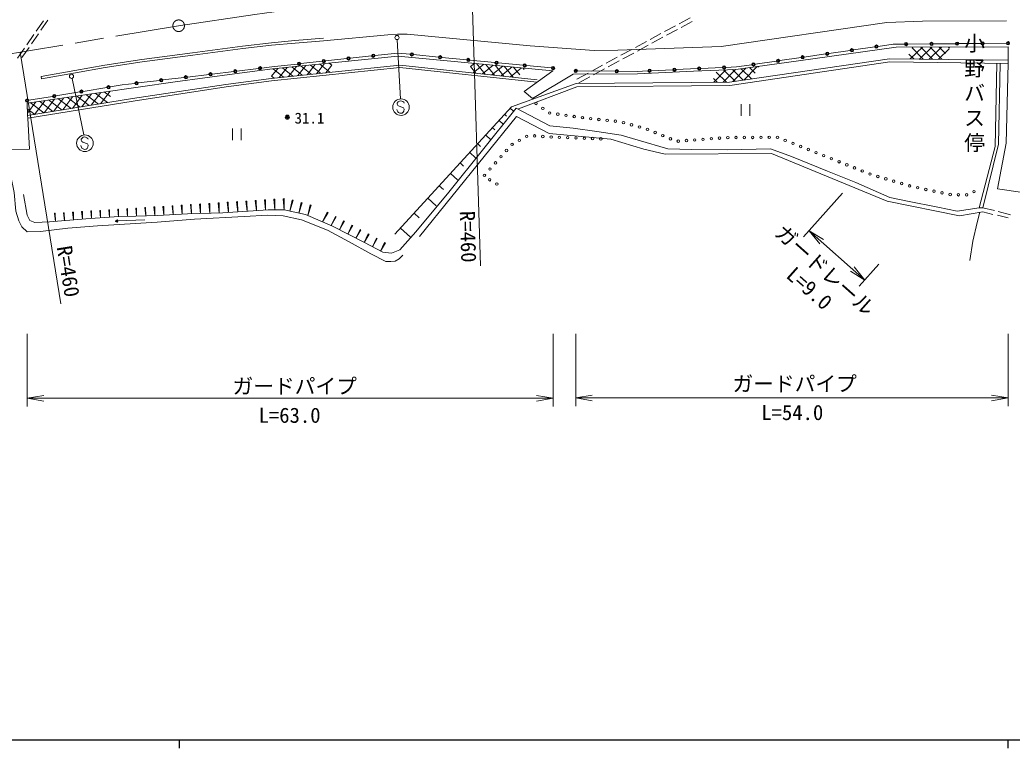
# Model space of a CAD drawing. Units: millimetres at full size, sheet at 1:1000; details may follow other scales. Extents: x 40000 to 680000, y 20000 to 380000.
# Drawn here: x 148759 to 268504, y 204000 to 291836 of the extents above; entities that cross this region are included whole.
import ezdxf
from ezdxf.enums import TextEntityAlignment as Align

# ---------------------------------------------------------------- set-up
doc = ezdxf.new("R2010")
doc.units = ezdxf.units.MM
doc.header["$LTSCALE"] = 1000
doc.header["$PDMODE"] = 32
doc.header["$PDSIZE"] = 500
doc.linetypes.add('CHAIN', pattern=[18.5, 12, -1.5, 3.5, -1.5])
for name, color, linetype, lineweight in [('M-BMK', 2, 'CHAIN', 13), ('M-STR-HTXT', 7, 'Continuous', 13), ('M-STR-STRC', 7, 'Continuous', 13), ('M-TTL-BAND', 7, 'Continuous', 25), ('M-WORK', 1, 'Continuous', 13)]:
    doc.layers.add(name, color=color, linetype=linetype, lineweight=lineweight)
doc.styles.add('@ＭＳ ゴシック', font='')
doc.styles.add('ＭＳ ゴシック', font='')
doc.styles.get('@ＭＳ ゴシック').set_extended_font_data('@MS Gothic')
doc.styles.get('ＭＳ ゴシック').set_extended_font_data('MS Gothic')

# ---------------------------------------------------------------- blocks, each defined once
blk = doc.blocks.new('open_arrow')
at = {"color": 0, "linetype": 'Continuous', "lineweight": -2}
blk.add_lwpolyline([(7.5, 1.25), (0, 0), (7.5, -1.25)], dxfattribs=at)

msp = doc.modelspace()

# ---------------------------------------------------------------- hatches: boundary and pattern name
at = {"layer": 'M-WORK'}
h = msp.add_hatch(dxfattribs=at)
h.set_pattern_fill('USER', color=256, style=0, pattern_type=2)
h.set_pattern_definition([(44.263, (258130, 287875), (-558.36, 572.92), []), (134.263, (258130, 287875), (-572.92, -558.36), [])])
h.paths.add_polyline_path([(255755, 287128), (259978, 287073), (261056, 288554), (256473, 288544)])
h = msp.add_hatch(dxfattribs=at)
h.set_pattern_fill('USER', color=256, style=0, pattern_type=2)
h.set_pattern_definition([(50.913, (183027, 286013), (-620.95, 504.4), []), (140.913, (183027, 286013), (-504.4, -620.95), [])])
h.paths.add_polyline_path([(179105, 284778), (186448, 285538), (186390, 286645), (179232, 285914)])
h = msp.add_hatch(dxfattribs=at)
h.set_pattern_fill('USER', color=256, style=0, pattern_type=2)
h.set_pattern_definition([(38.924, (205382, 285965), (-502.63, 622.39), []), (128.924, (205382, 285965), (-622.39, -502.63), [])])
h.paths.add_polyline_path([(202816, 285508), (208819, 284869), (209748, 286008), (203321, 286616)])
h = msp.add_hatch(dxfattribs=at)
h.set_pattern_fill('USER', color=256, style=0, pattern_type=2)
h.set_pattern_definition([(45.486, (234380, 285094), (-570.46, 560.87), []), (135.486, (234380, 285094), (-560.87, -570.46), [])])
h.paths.add_polyline_path([(232256, 284306), (234397, 284324), (237077, 284717), (237984, 286242), (235170, 285862), (232889, 285764)])
h = msp.add_hatch(dxfattribs=at)
h.set_pattern_fill('USER', color=256, style=0, pattern_type=2)
h.set_pattern_definition([(53.185, (152151, 281232), (-640.46, 479.385), []), (143.185, (152151, 281232), (-479.385, -640.46), [])])
h.paths.add_polyline_path([(149628, 281798), (159841, 283267), (159571, 281888), (149689, 280284)])

# ---------------------------------------------------------------- linework, layer by layer
at = {"layer": 'M-BMK'}
msp.add_line((69110, 274650), (167924, 291127), dxfattribs=at)
msp.add_lwpolyline([(167924, 291127), (177117, 292496), (182956, 293282), (191569, 294028), (201218, 294401), (267449, 296211)], dxfattribs=at)
msp.add_circle((167924, 291127), 700, dxfattribs=at)
at = {"layer": 'M-STR-HTXT'}
for p, q in [((204344, 262177), (203332, 294460)), ((153685, 257589), (148789, 287937)), ((248030, 270934), (243344, 265661)), ((244008, 266409), (250712, 260450)), ((252434, 262388), (250048, 259703)), ((149637, 253981), (149637, 245195)), ((213100, 253981), (213100, 245195)), ((215837, 253981), (215837, 245234)), ((268003, 253981), (268003, 245234)), ((149637, 246195), (213100, 246195)), ((215837, 246234), (268003, 246234))]:
    msp.add_line(p, q, dxfattribs=at)
at = {"layer": 'M-STR-STRC'}
for p, q in [((194284, 289439), (194709, 282308)), ((252329, 288637), (254163, 288902)), ((254163, 288902), (255500, 288913)), ((255900, 288916), (258576, 288938)), ((258976, 288942), (261652, 288963)), ((262052, 288967), (264727, 288989)), ((265127, 288992), (267803, 289014)), ((188617, 287201), (191201, 287481)), ((191599, 287524), (194362, 287824)), ((194362, 287824), (195866, 287678)), ((196264, 287640), (199273, 287349)), ((243422, 287347), (245995, 287719)), ((246391, 287777), (248964, 288149)), ((249360, 288207), (251933, 288579)), ((177939, 286023), (179491, 286211)), ((179491, 286211), (182254, 286511)), ((182652, 286554), (185236, 286834)), ((185634, 286877), (188219, 287157)), ((199671, 287311), (202680, 287020)), ((203078, 286981), (206087, 286691)), ((206485, 286652), (209494, 286361)), ((209892, 286323), (212901, 286032)), ((235255, 286164), (237088, 286430)), ((237484, 286487), (240057, 286860)), ((240453, 286917), (243026, 287290)), ((169004, 284943), (171586, 285255)), ((171983, 285303), (174564, 285615)), ((174961, 285663), (177542, 285975)), ((216037, 285675), (220582, 285641)), ((220982, 285638), (223255, 285621)), ((223255, 285621), (224559, 285680)), ((224959, 285698), (227556, 285816)), ((227956, 285834), (230553, 285952)), ((230953, 285970), (233550, 286087)), ((233950, 286105), (235255, 286164)), ((155053, 284779), (156494, 277951)), ((159659, 283750), (161099, 283987)), ((161099, 283987), (162651, 284175)), ((163048, 284223), (165629, 284535)), ((166026, 284583), (168607, 284895)), ((149834, 282133), (152714, 282607)), ((153109, 282672), (155989, 283146)), ((156384, 283211), (159264, 283685)), ((194298, 281796), (194282, 281682)), ((194282, 281682), (194367, 281500)), ((194426, 281935), (194298, 281796)), ((194367, 281500), (194518, 281427)), ((194557, 282028), (194426, 281935)), ((194518, 281427), (195051, 281238)), ((194723, 282061), (194557, 282028)), ((194839, 282045), (194723, 282061)), ((194983, 281972), (194839, 282045)), ((195093, 281898), (194983, 281972)), ((195128, 281786), (195093, 281898)), ((194284, 280908), (194245, 281018)), ((194368, 280730), (194284, 280908)), ((194471, 280656), (194368, 280730)), ((194618, 280581), (194471, 280656)), ((194738, 280564), (194618, 280581)), ((194905, 280593), (194738, 280564)), ((195030, 280689), (194905, 280593)), ((195101, 280838), (195030, 280689)), ((195051, 281238), (195131, 281066)), ((195131, 281066), (195101, 280838)), ((156142, 276556), (156103, 276666)), ((156156, 277444), (156140, 277331)), ((156140, 277331), (156226, 277148)), ((156284, 277583), (156156, 277444)), ((156226, 277148), (156376, 277075)), ((156415, 277676), (156284, 277583)), ((156376, 277075), (156909, 276887)), ((156581, 277709), (156415, 277676)), ((156697, 277693), (156581, 277709)), ((156842, 277621), (156697, 277693)), ((156951, 277546), (156842, 277621)), ((156909, 276887), (156989, 276714)), ((156986, 277434), (156951, 277546)), ((156989, 276714), (156959, 276487)), ((156226, 276378), (156142, 276556)), ((156330, 276305), (156226, 276378)), ((156476, 276230), (156330, 276305)), ((156596, 276213), (156476, 276230)), ((156764, 276242), (156596, 276213)), ((156888, 276338), (156764, 276242)), ((156959, 276487), (156888, 276338))]:
    msp.add_line(p, q, dxfattribs=at)
for centre, radius in [((252131, 288608), 200), ((252131, 288608), 160), ((252131, 288608), 120), ((252131, 288608), 100), ((255700, 288915), 200), ((255700, 288915), 160), ((255700, 288915), 120), ((255700, 288915), 100), ((258776, 288940), 200), ((258776, 288940), 160), ((258776, 288940), 120), ((258776, 288940), 100), ((261852, 288965), 200), ((261852, 288965), 160), ((261852, 288965), 120), ((261852, 288965), 100), ((264927, 288990), 200), ((264927, 288990), 160), ((264927, 288990), 120), ((264927, 288990), 100), ((268003, 289016), 200), ((268003, 289016), 160), ((268003, 289016), 120), ((268003, 289016), 100), ((191400, 287502), 200), ((191400, 287502), 160), ((191400, 287502), 120), ((191400, 287502), 100), ((196065, 287659), 200), ((196065, 287659), 160), ((196065, 287659), 120), ((196065, 287659), 100), ((199472, 287330), 200), ((199472, 287330), 160), ((199472, 287330), 120), ((199472, 287330), 100), ((243224, 287318), 200), ((243224, 287318), 160), ((243224, 287318), 120), ((243224, 287318), 100), ((246193, 287748), 200), ((246193, 287748), 160), ((246193, 287748), 120), ((246193, 287748), 100), ((249162, 288178), 200), ((249162, 288178), 160), ((249162, 288178), 120), ((249162, 288178), 100), ((177741, 285999), 200), ((182453, 286532), 200), ((182453, 286532), 160), ((182453, 286532), 120), ((182453, 286532), 100), ((185435, 286856), 200), ((185435, 286856), 160), ((185435, 286856), 120), ((185435, 286856), 100), ((188418, 287179), 200), ((188418, 287179), 160), ((188418, 287179), 120), ((188418, 287179), 100), ((202879, 287001), 200), ((202879, 287001), 160), ((202879, 287001), 120), ((202879, 287001), 100), ((206286, 286671), 200), ((206286, 286671), 160), ((206286, 286671), 120), ((206286, 286671), 100), ((209693, 286342), 200), ((209693, 286342), 160), ((209693, 286342), 120), ((209693, 286342), 100), ((213100, 286013), 200), ((233750, 286096), 200), ((233750, 286096), 160), ((233750, 286096), 120), ((233750, 286096), 100), ((237286, 286458), 200), ((237286, 286458), 160), ((237286, 286458), 120), ((237286, 286458), 100), ((240255, 286888), 200), ((240255, 286888), 160), ((240255, 286888), 120), ((240255, 286888), 100), ((168806, 284919), 200), ((168806, 284919), 160), ((168806, 284919), 120), ((168806, 284919), 100), ((171784, 285279), 200), ((171784, 285279), 160), ((171784, 285279), 120), ((171784, 285279), 100), ((174762, 285639), 200), ((174762, 285639), 160), ((174762, 285639), 120), ((174762, 285639), 100), ((177741, 285999), 160), ((177741, 285999), 120), ((177741, 285999), 100), ((213100, 286013), 160), ((213100, 286013), 120), ((213100, 286013), 100), ((215837, 285677), 200), ((215837, 285677), 160), ((215837, 285677), 120), ((215837, 285677), 100), ((220782, 285640), 200), ((220782, 285640), 160), ((220782, 285640), 120), ((220782, 285640), 100), ((224759, 285689), 200), ((224759, 285689), 160), ((224759, 285689), 120), ((224759, 285689), 100), ((227756, 285825), 200), ((227756, 285825), 160), ((227756, 285825), 120), ((227756, 285825), 100), ((230753, 285961), 200), ((230753, 285961), 160), ((230753, 285961), 120), ((230753, 285961), 100), ((159461, 283717), 200), ((159461, 283717), 160), ((159461, 283717), 120), ((159461, 283717), 100), ((162849, 284199), 200), ((162849, 284199), 160), ((162849, 284199), 120), ((162849, 284199), 100), ((165827, 284559), 200), ((165827, 284559), 160), ((165827, 284559), 120), ((165827, 284559), 100), ((152912, 282639), 200), ((152912, 282639), 160), ((152912, 282639), 120), ((152912, 282639), 100), ((156186, 283178), 200), ((156186, 283178), 160), ((156186, 283178), 120), ((156186, 283178), 100), ((149637, 282100), 200), ((149637, 282100), 160), ((149637, 282100), 120), ((149637, 282100), 100), ((194755, 281310), 1000), ((156613, 276958), 1000)]:
    msp.add_circle(centre, radius, dxfattribs=at)
at = {"layer": 'M-TTL-BAND'}
for p, q in [((40000, 205000), (579000, 205000)), ((168000, 205000), (168000, 204000)), ((268000, 205000), (268000, 204000))]:
    msp.add_line(p, q, dxfattribs=at)
at = {"layer": 'M-WORK'}
for p, q in [((150746, 290480), (151603, 291712)), ((151299, 290574), (152155, 291805)), ((226561, 290412), (227881, 291125)), ((228321, 291362), (229640, 292076)), ((228558, 290923), (229878, 291636)), ((149604, 288839), (150461, 290070)), ((150156, 288932), (151013, 290163)), ((224802, 289461), (226121, 290174)), ((226799, 289972), (228118, 290685)), ((169576, 287878), (175616, 288678)), ((175616, 288678), (179113, 289071)), ((175653, 288380), (179144, 288772)), ((179113, 289071), (181960, 289328)), ((179144, 288772), (181986, 289029)), ((181960, 289328), (185395, 289610)), ((181986, 289029), (185420, 289311)), ((223042, 288510), (224362, 289223)), ((223280, 288070), (224599, 288783)), ((225039, 289021), (226359, 289734)), ((148462, 287197), (149319, 288428)), ((149014, 287290), (149871, 288521)), ((163478, 287068), (169576, 287878)), ((163521, 286771), (169616, 287581)), ((169616, 287581), (175653, 288380)), ((221282, 287559), (222602, 288272)), ((221520, 287119), (222840, 287832)), ((155405, 285725), (159000, 286381)), ((159000, 286381), (163478, 287068)), ((159049, 286085), (163521, 286771)), ((179105, 284778), (194600, 286382)), ((194600, 286382), (211187, 284617)), ((217763, 285658), (219083, 286371)), ((219523, 286608), (220843, 287322)), ((219761, 286169), (221080, 286882)), ((253699, 287154), (234397, 284324)), ((253725, 286754), (234428, 283924)), ((268033, 286970), (253699, 287154)), ((268028, 286570), (253725, 286754)), ((151330, 285007), (155405, 285725)), ((151330, 285007), (151382, 284712)), ((151382, 284712), (155458, 285429)), ((155458, 285429), (159049, 286085)), ((179140, 284480), (194600, 286081)), ((194600, 286081), (211155, 284319)), ((215978, 284693), (217323, 285420)), ((218001, 285218), (219321, 285931)), ((162369, 282342), (173631, 284059)), ((173631, 284059), (179105, 284778)), ((173673, 283762), (179140, 284480)), ((215903, 284167), (208091, 281356)), ((234397, 284324), (215903, 284167)), ((234428, 283924), (215977, 283768)), ((216216, 284253), (217561, 284980)), ((162416, 282046), (173673, 283762)), ((215977, 283768), (208918, 281122)), ((149689, 280284), (162369, 282342)), ((149737, 279988), (162416, 282046)), ((235783, 281664), (235783, 280264)), ((236833, 280264), (236833, 281664)), ((208091, 281356), (194018, 265980)), ((207258, 280446), (207504, 280221)), ((207933, 281183), (208344, 280807)), ((149930, 276227), (149737, 279988)), ((206584, 279709), (207075, 279259)), ((174427, 278729), (174427, 277329)), ((175477, 277329), (175477, 278729)), ((204971, 277947), (205558, 277409)), ((205778, 278828), (206071, 278559)), ((204007, 276894), (204358, 276573)), ((149930, 276227), (147808, 276144)), ((203043, 275841), (203745, 275198)), ((201891, 274582), (202311, 274198)), ((200739, 273324), (201578, 272555)), ((199362, 271819), (199864, 271360)), ((168237, 269479), (168345, 269486)), ((168237, 269479), (168360, 268404)), ((168291, 269483), (168360, 268404)), ((168345, 269486), (168360, 268404)), ((169341, 269550), (169452, 269557)), ((169341, 269550), (169467, 268450)), ((169397, 269553), (169467, 268450)), ((169452, 269557), (169467, 268450)), ((170448, 269620), (170562, 269628)), ((170448, 269620), (170578, 268479)), ((170505, 269624), (170578, 268479)), ((170562, 269628), (170578, 268479)), ((171558, 269691), (171677, 269699)), ((171558, 269691), (171693, 268508)), ((171617, 269695), (171693, 268508)), ((171677, 269699), (171693, 268508)), ((172673, 269762), (172796, 269770)), ((172673, 269762), (172813, 268537)), ((172734, 269766), (172813, 268537)), ((172796, 269770), (172813, 268537)), ((173793, 269834), (173917, 269842)), ((173793, 269834), (173934, 268596)), ((173855, 269838), (173934, 268596)), ((173917, 269842), (173934, 268596)), ((174915, 269905), (175039, 269913)), ((174915, 269905), (175056, 268675)), ((174977, 269909), (175056, 268675)), ((175039, 269913), (175056, 268675)), ((176037, 269977), (176160, 269984)), ((176037, 269977), (176177, 268754)), ((176098, 269981), (176177, 268754)), ((176160, 269984), (176177, 268754)), ((177158, 270048), (177280, 270056)), ((177158, 270048), (177297, 268833)), ((177219, 270052), (177297, 268833)), ((177280, 270056), (177297, 268833)), ((178278, 270120), (178400, 270127)), ((178278, 270120), (178416, 268912)), ((178339, 270123), (178416, 268912)), ((178400, 270127), (178416, 268912)), ((179394, 270191), (179522, 270199)), ((179394, 270191), (179539, 268923)), ((179458, 270195), (179539, 268923)), ((179522, 270199), (179539, 268923)), ((180515, 270262), (180651, 270271)), ((180515, 270262), (180670, 268902)), ((180583, 270266), (180670, 268902)), ((180651, 270271), (180670, 268902)), ((181612, 270105), (181321, 268763)), ((181679, 270088), (181321, 268763)), ((181745, 270070), (181321, 268763)), ((181612, 270105), (181745, 270070)), ((182713, 269809), (182435, 268526)), ((182777, 269792), (182435, 268526)), ((182840, 269774), (182435, 268526)), ((182713, 269809), (182840, 269774)), ((183805, 269514), (183527, 268231)), ((183869, 269497), (183527, 268231)), ((183932, 269480), (183527, 268231)), ((183805, 269514), (183932, 269480)), ((197985, 270314), (198988, 269396)), ((152934, 268504), (153032, 268510)), ((152934, 268504), (153046, 267529)), ((152983, 268507), (153046, 267529)), ((153032, 268510), (153046, 267529)), ((154032, 268574), (154127, 268580)), ((154032, 268574), (154140, 267626)), ((154079, 268577), (154140, 267626)), ((154127, 268580), (154140, 267626)), ((155126, 268644), (155218, 268650)), ((155126, 268644), (155231, 267723)), ((155172, 268647), (155231, 267723)), ((155218, 268650), (155231, 267723)), ((156218, 268713), (156307, 268719)), ((156218, 268713), (156320, 267820)), ((156263, 268716), (156320, 267820)), ((156307, 268719), (156320, 267820)), ((157306, 268783), (157394, 268788)), ((157306, 268783), (157406, 267901)), ((157350, 268785), (157406, 267901)), ((157394, 268788), (157406, 267901)), ((158392, 268852), (158481, 268858)), ((158392, 268852), (158493, 267971)), ((158436, 268855), (158493, 267971)), ((158481, 268858), (158493, 267971)), ((159479, 268921), (159567, 268927)), ((159479, 268921), (159579, 268042)), ((159523, 268924), (159579, 268042)), ((159567, 268927), (159579, 268042)), ((160564, 268990), (160654, 268996)), ((160564, 268990), (160666, 268095)), ((160609, 268993), (160666, 268095)), ((160654, 268996), (160666, 268095)), ((161650, 269060), (161743, 269066)), ((161650, 269060), (161756, 268130)), ((161697, 269063), (161756, 268130)), ((161743, 269066), (161756, 268130)), ((162740, 269129), (162836, 269135)), ((162740, 269129), (162850, 268165)), ((162788, 269132), (162850, 268165)), ((162836, 269135), (162850, 268165)), ((163833, 269199), (163933, 269205)), ((163833, 269199), (163947, 268200)), ((163883, 269202), (163947, 268200)), ((163933, 269205), (163947, 268200)), ((164929, 269269), (165033, 269275)), ((164929, 269269), (165047, 268235)), ((164981, 269272), (165047, 268235)), ((165033, 269275), (165047, 268235)), ((166030, 269339), (166135, 269345)), ((166030, 269339), (166150, 268287)), ((166083, 269342), (166150, 268287)), ((166135, 269345), (166150, 268287)), ((167133, 269409), (167239, 269416)), ((167133, 269409), (167254, 268345)), ((167186, 269412), (167254, 268345)), ((167239, 269416), (167254, 268345)), ((185839, 268649), (185289, 267470)), ((185897, 268618), (185289, 267470)), ((185954, 268588), (185289, 267470)), ((185839, 268649), (185954, 268588)), ((196339, 268516), (196938, 267967)), ((266720, 268294), (268008, 267962)), ((266812, 268722), (268296, 268329)), ((160541, 267727), (160252, 267556)), ((160551, 267577), (160252, 267556)), ((160252, 267556), (160562, 267427)), ((160551, 267587), (160271, 267567)), ((160552, 267567), (160273, 267547)), ((160550, 267597), (160291, 267578)), ((160553, 267557), (160293, 267538)), ((160549, 267607), (160310, 267590)), ((160553, 267547), (160314, 267530)), ((160548, 267617), (160329, 267601)), ((160554, 267537), (160335, 267521)), ((160548, 267627), (160348, 267613)), ((160555, 267527), (160355, 267513)), ((160547, 267637), (160367, 267624)), ((160556, 267517), (160376, 267504)), ((160546, 267647), (160387, 267635)), ((160556, 267507), (160397, 267496)), ((160546, 267657), (160406, 267647)), ((160557, 267497), (160417, 267487)), ((160545, 267667), (160425, 267658)), ((160558, 267487), (160438, 267479)), ((160544, 267677), (160444, 267670)), ((160558, 267477), (160459, 267470)), ((160543, 267687), (160464, 267681)), ((160559, 267467), (160479, 267462)), ((160543, 267697), (160483, 267692)), ((160560, 267457), (160500, 267453)), ((160542, 267707), (160502, 267704)), ((160541, 267717), (160521, 267715)), ((160561, 267447), (160521, 267445)), ((160562, 267427), (160541, 267727)), ((160561, 267437), (160541, 267436)), ((163834, 267720), (160551, 267577)), ((160651, 267584), (160551, 267577)), ((186842, 268118), (186329, 267020)), ((186895, 268090), (186329, 267020)), ((186949, 268062), (186329, 267020)), ((186842, 268118), (186949, 268062)), ((187834, 267593), (187331, 266517)), ((187886, 267565), (187331, 266517)), ((187939, 267538), (187331, 266517)), ((187834, 267593), (187939, 267538)), ((188823, 267070), (188325, 266004)), ((188875, 267042), (188325, 266004)), ((188823, 267070), (188927, 267015)), ((188927, 267015), (188325, 266004)), ((189811, 266547), (189319, 265492)), ((189863, 266520), (189319, 265492)), ((189914, 266492), (189319, 265492)), ((189811, 266547), (189914, 266492)), ((190798, 266024), (190311, 264980)), ((190849, 265997), (190311, 264980)), ((190900, 265970), (190311, 264980)), ((190798, 266024), (190900, 265970)), ((194693, 266718), (195892, 265620)), ((191784, 265502), (191302, 264468)), ((191835, 265476), (191302, 264468)), ((191885, 265449), (191302, 264468)), ((191784, 265502), (191885, 265449)), ((192770, 264981), (192292, 263958)), ((192819, 264955), (192292, 263958)), ((192869, 264928), (192292, 263958)), ((192770, 264981), (192869, 264928))]:
    msp.add_line(p, q, dxfattribs=at)
for points in [[(185420, 289311), (193146, 290049), (194343, 290123), (195502, 290104), (210346, 288715), (218058, 288153), (220929, 288172), (233380, 288604), (253363, 291517), (257679, 291683), (267811, 291710)], [(268028, 286570), (267784, 276945), (266717, 271465), (269781, 270996), (272583, 288812), (281510, 288720)], [(149737, 279988), (149689, 280284), (149628, 281798), (167499, 284368), (174677, 285307), (179232, 285914), (194389, 287460), (213079, 285694), (209628, 283209), (210604, 282362), (215524, 285282), (223298, 285310), (230062, 285641), (235170, 285862), (242734, 286884), (254495, 288540), (268022, 288568), (268028, 286570)], [(266640, 286588), (266468, 276575), (264530, 269181)], [(264960, 269181), (266874, 276862), (267058, 286582)], [(149195, 270766), (149649, 268287), (149968, 267637), (150569, 267392), (152336, 267465), (156741, 267858), (160152, 268079), (165351, 268244), (168995, 268438), (173247, 268548), (178741, 268935), (180646, 268907), (183241, 268355), (186498, 266947), (190363, 264987), (192544, 263827), (193593, 263717), (194615, 264103), (196547, 266284), (200523, 271060), (208660, 281191)], [(208660, 281191), (212733, 279071), (215512, 278759), (218401, 278354), (221309, 277949), (223389, 277341), (226960, 276292), (229831, 276182), (234119, 276163), (239328, 276292), (241886, 275372), (246211, 273587), (249653, 272225), (253757, 270403), (255855, 269961), (259518, 269243), (261855, 268765), (264530, 269181), (264960, 269181), (266365, 268838)], [(196981, 265703), (208679, 280181), (212618, 278120), (220078, 277445), (224056, 276221), (226651, 275650), (239470, 275733), (253440, 269963), (262164, 268196), (264973, 268698), (266192, 268379)], [(147293, 274750), (148067, 271023), (148288, 268759), (148647, 267581), (149015, 266857), (149628, 266256), (151236, 266305), (154536, 266710), (158146, 266994), (165342, 267435), (169815, 267803), (175815, 268135), (178686, 268264), (180545, 268208), (182753, 267730), (185901, 266460), (188496, 265061), (191109, 263607), (192931, 262705), (193539, 262687), (194036, 262742), (194514, 263018), (194974, 263442)], [(263410, 262833), (263769, 265125), (264266, 267389), (264586, 268629)]]:
    msp.add_lwpolyline(points, dxfattribs=at)
for centre, radius in [((194274, 289703), 250), ((154996, 285030), 250), ((211053, 281745), 150), ((181033, 280093), 150), ((181033, 280093), 120), ((211867, 281163), 150), ((212688, 280602), 150), ((213678, 280459), 150), ((214668, 280315), 150), ((215657, 280172), 150), ((181033, 280093), 90), ((181033, 280093), 60), ((181033, 280093), 30), ((181033, 280093), 20), ((216647, 280029), 150), ((217641, 279920), 150), ((218636, 279818), 150), ((219631, 279717), 150), ((220625, 279615), 150), ((221606, 279440), 150), ((222571, 279175), 150), ((223535, 278910), 150), ((209908, 277785), 150), ((210877, 277842), 150), ((211874, 277768), 150), ((212872, 277700), 150), ((213871, 277665), 150), ((224498, 278643), 150), ((225421, 278258), 150), ((226344, 277872), 150), ((238190, 277665), 150), ((239190, 277674), 150), ((240188, 277673), 150), ((208160, 276814), 150), ((209034, 277300), 150), ((214870, 277629), 150), ((215870, 277594), 150), ((216869, 277558), 150), ((217869, 277523), 150), ((218868, 277488), 150), ((227267, 277487), 150), ((228206, 277202), 150), ((229203, 277277), 150), ((230200, 277352), 150), ((231197, 277426), 150), ((232195, 277501), 150), ((233192, 277576), 150), ((234190, 277630), 150), ((235190, 277639), 150), ((236190, 277648), 150), ((237190, 277656), 150), ((241117, 277304), 150), ((242047, 276935), 150), ((242976, 276566), 150), ((206820, 275332), 150), ((207486, 276078), 150), ((243906, 276197), 150), ((244835, 275828), 150), ((245764, 275459), 150), ((206155, 274585), 150), ((246694, 275090), 150), ((247623, 274721), 150), ((248553, 274352), 150), ((204824, 273092), 150), ((205490, 273839), 150), ((249482, 273983), 150), ((250412, 273614), 150), ((251341, 273245), 150), ((252297, 272952), 150), ((205463, 272548), 150), ((206323, 272037), 150), ((253255, 272666), 150), ((254213, 272381), 150), ((255172, 272096), 150), ((256130, 271810), 150), ((257105, 271587), 150), ((258083, 271383), 150), ((259062, 271178), 150), ((260041, 270973), 150), ((261020, 270768), 150), ((262018, 270742), 150), ((263018, 270729), 150), ((263889, 271119), 150)]:
    msp.add_circle(centre, radius, dxfattribs=at)
msp.add_point((181033, 280093), dxfattribs=at)

# ---------------------------------------------------------------- block references
at = {"layer": 'M-STR-HTXT', "xscale": 267, "yscale": 267}
for p, rotation in [((244008, 266409), 318.4), ((250712, 260450), 138.4), ((213100, 246195), 180), ((268003, 246234), 180)]:
    msp.add_blockref('open_arrow', p, dxfattribs=dict(at, rotation=rotation))
for p in [(149637, 246195), (215837, 246234)]:
    msp.add_blockref('open_arrow', p, dxfattribs=at)

# ---------------------------------------------------------------- texts
at = {"layer": 'M-STR-HTXT', "style": 'ＭＳ ゴシック'}
for s, rotation, p in [('R=460', 271.796, (202857, 265683)), ('ガードレール', 318.37, (245932, 261658)), ('R=460', 279.164, (154609, 261506))]:
    msp.add_text(s, height=1833, rotation=rotation, dxfattribs=at).set_placement(p, align=Align.MIDDLE_CENTER)
msp.add_text('L=9.0', height=1833, rotation=318.37, dxfattribs=at).set_placement((243075, 258366), align=Align.BOTTOM_CENTER)
for p in [(242259, 247947), (181928, 247655)]:
    msp.add_text('ガードパイプ', height=1833, dxfattribs=at).set_placement(p, align=Align.MIDDLE_CENTER)
for s, p in [('L=63.0', (181307, 242685)), ('L=54.0', (241969, 243019))]:
    msp.add_text(s, height=1833, dxfattribs=at).set_placement(p, align=Align.BOTTOM_CENTER)
at = {"layer": 'M-WORK', "style": 'ＭＳ ゴシック'}
msp.add_text('31.1', height=1320, dxfattribs=at).set_placement((183706, 279987), align=Align.MIDDLE_CENTER)
at = {"layer": 'M-WORK', "insert": (263804, 282788), "char_height": 1833, "attachment_point": 5, "rotation": 270, "style": '@ＭＳ ゴシック'}
msp.add_mtext('\\T1.2;小野バス停', dxfattribs=at)

doc.saveas('drawing.dxf')
